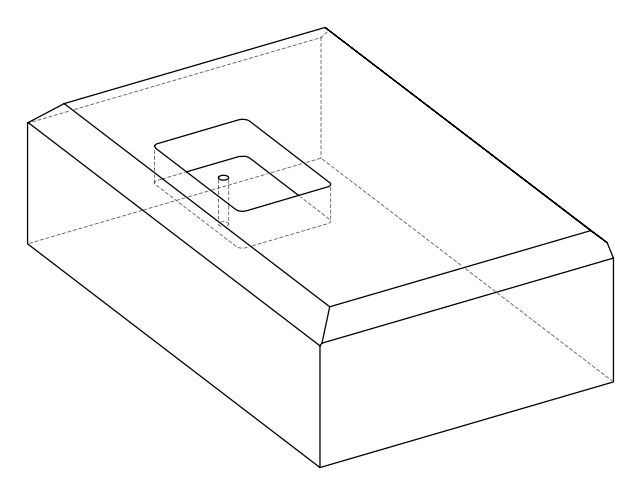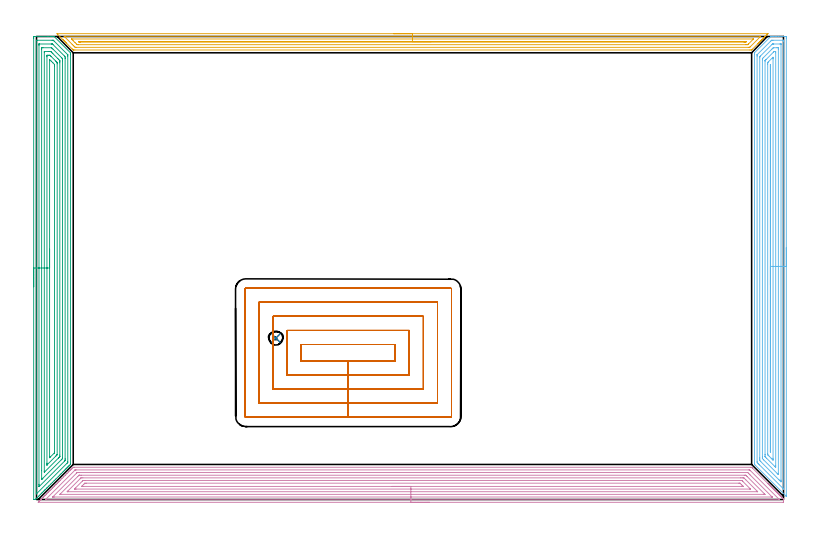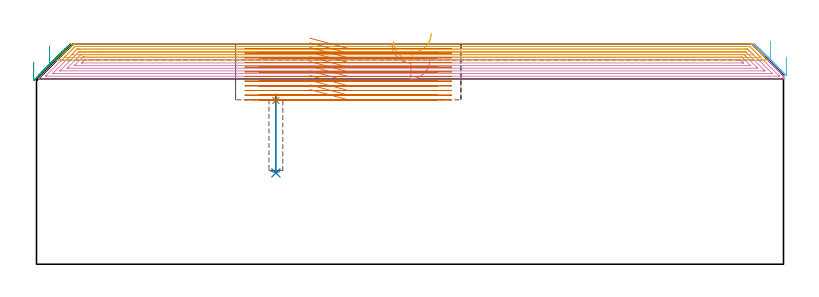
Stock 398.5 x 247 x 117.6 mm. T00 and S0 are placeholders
(PLAN: 7 operations, 3 tool changes, 91.1 min)
(1 SPOT_DRILL | STEP1POCKET | NXT0321_9005460120000 | 0.03 min | 3251 mm3)
(2 DRILL_BLIND_HOLE_INTO_CENTER | STEP1POCKET | NXT0301_045 | 0.17 min | 1648 mm3)
(3 AREA_MILL | FG_CHAMFER_SURFACE | UGT0205_001 | 13.62 min | 47395 mm3)
(4 AREA_MILL_1 | FG_CHAMFER_SURFACE_1 | UGT0205_001 | 21.65 min | 67370 mm3)
(5 AREA_MILL_2 | FG_CHAMFER_SURFACE_2 | UGT0205_001 | 12.02 min | 14332 mm3)
(6 AREA_MILL_3 | FG_CHAMFER_SURFACE_3 | UGT0205_001 | 13.3 min | 33418 mm3)
(7 MILL_RECTANGULAR_POCKET | POCKET_RECTANGULAR_STRAIGHT | NXT0201_013 | Follow Part, ap 2.5, ae 75% | 30.35 min | 279188 mm3)
(TOOL NXT0321_9005460120000 | NC Spot Drill, 142deg, 12mm, Carbide, Uncoated | D12 PA142 FL30 Z2)
(TOOL NXT0301_045 | Carbide Drill 7.4mm [860.1-0740-022A1-MM 2214] | D7.4 PA140 FL41 Z2)
(TOOL UGT0205_001 | Chamfer Mill 20 x 3 x 45 deg. | D20 FL50 Z2)
(TOOL NXT0201_013 | ENDMILL 10mm | D10 FL30 Z4)
(OP 1 SPOT_DRILL)
G17 G21 G94 G90
T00 M6
G54
G17 G0 G90 X127.7 Y86.1 S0 M3
G43 Z127.6 H0
G94 G81 G98 Z87.381 F250. R90.7
G80
M5
M2
(OP 2 DRILL_BLIND_HOLE_INTO_CENTER)
G17 G21 G94 G90
T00 M6
G54
G17 G0 G90 X127.7 Y86.1 S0 M3
G43 Z127.6 H1
G94 G81 G98 Z48.7 F250. R89.7
G80
M5
M2
(OP 3 AREA_MILL)
G17 G21 G94 G90
T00 M6
G54
G17 G0 G90 X-1.5 Y113.5 S1061 M3
G43 Z127.6 H0
Z108.
G94 G1 Y113.538 Z107.128 F250.
Y113.652 Z106.263
Y113.841 Z105.412
Y114.103 Z104.58
Y114.437 Z103.774
Y114.84 Z103.
Y115.308 Z102.264
Y115.84 Z101.572
Y116.429 Z100.929
Y117.072 Z100.34
Y117.764 Z99.808
Y118.5 Z99.34
Y119.274 Z98.937
Y120.08 Z98.603
Y120.912 Z98.341
Y121.764 Z98.152
Y122.628 Z98.038
Y123.5 Z98.
Y245.994
X-1.499 Y246.378 Z98.001
X-1.495 Y246.882 Z98.003
X-1.492 Y246.991 Z98.006
X-0.995 Y247. Z98.502
X6.087 Z105.582
X7.51 Z107.006
X7.857 Z107.353
X8.553 Z108.052
X9.185 Z108.685
X9.282 Y246.999 Z108.781
X9.4 Y246.99 Z108.895
X9.523 Y246.877 Z109.022
X18.065 Y238.335 Z117.564
X18.093 Y238.304 Z117.593
X18.1 Y237.441 Z117.6
Y18.942
X18.096 Y18.705 Z117.59
X18.061 Y18.659 Z117.557
X17.738 Y18.337 Z117.236
X17.595 Y18.193 Z117.091
X17.45 Y18.049 Z116.947
X17.3 Y17.898 Z116.797
X17.153 Y17.75 Z116.648
X17.003 Y17.602 Z116.501
X16.861 Y17.46 Z116.359
X16.71 Y17.308 Z116.205
X16.556 Y17.155 Z116.054
X16.423 Y17.021 Z115.92
X16.267 Y16.865 Z115.762
X16.109 Y16.708 Z115.607
X15.984 Y16.583 Z115.482
X15.825 Y16.422 Z115.32
X15.662 Y16.261 Z115.16
X15.546 Y16.145 Z115.043
X15.382 Y15.98 Z114.877
X15.215 Y15.814 Z114.713
X14.939 Y15.538 Z114.437
X14.769 Y15.368 Z114.266
X14.232 Y14.832 Z113.732
X13.876 Y14.474 Z113.372
X13.313 Y13.913 Z112.812
X12.982 Y13.58 Z112.478
X12.393 Y12.993 Z111.893
X11.693 Y12.293 Z111.193
X10.3 Y10.899 Z109.799
X9.406 Y10.006 Z108.905
X8.513 Y9.112 Z108.012
X7.619 Y8.218 Z107.118
X6.583 Y7.183 Z106.082
X6.382 Y6.981 Z105.879
X6.279 Y6.878 Z105.777
X5.714 Y6.314 Z105.213
X5.497 Y6.095 Z104.994
X5.386 Y5.984 Z104.883
X4.845 Y5.445 Z104.344
X4.611 Y5.21 Z104.108
X4.492 Y5.091 Z103.989
X3.977 Y4.576 Z103.476
X3.726 Y4.324 Z103.222
X3.598 Y4.197 Z103.096
X3.108 Y3.707 Z102.607
X2.841 Y3.439 Z102.337
X2.239 Y2.839 Z101.739
X1.956 Y2.553 Z101.451
X1.37 Y1.97 Z100.87
X1.07 Y1.668 Z100.566
X0.469 Y1.069 Z99.969
X0.185 Y0.783 Z99.68
X-0.292 Y0.307 Z99.206
X-0.424 Y0.175 Z99.074
X-0.553 Y0.05 Z98.946
X-0.596 Y0.01 Z98.902
X-0.9 Y0. Z98.599
X-1.185 Z98.314
X-1.215 Z98.285
X-1.493 Y0.01 Z98.005
X-1.5 Y0.075 Z98.
Y123.5
X-0.086 Z99.414
Y244.808
X-0.084 Y244.916 Z99.416
X-0.082 Y244.97 Z99.418
X-0.08 Y244.988 Z99.42
X-0.036 Y244.991 Z99.464
X0.371 Y244.999 Z99.871
X8.337 Y245. Z107.837
X8.743 Y244.998 Z108.243
X8.878 Y244.994 Z108.378
X8.926 Y244.99 Z108.426
X8.97 Y244.969 Z108.47
X9.047 Y244.895 Z108.547
X9.359 Y244.59 Z108.859
X16.508 Y237.441 Z116.008
X16.606 Y237.339 Z116.106
X16.664 Y237.274 Z116.164
X16.679 Y237.247 Z116.179
X16.681 Y237.223 Z116.181
X16.684 Y237.007 Z116.184
X16.686 Y236.572 Z116.186
Y20.283
X16.681 Y19.848 Z116.181
X16.679 Y19.744 Z116.179
X16.623 Y19.682 Z116.123
X16.524 Y19.577 Z116.024
X16.339 Y19.389 Z115.839
X0.174 Y3.224 Z99.674
X0.07 Y3.122 Z99.57
X-0.033 Y3.024 Z99.467
X-0.068 Y2.993 Z99.432
X-0.085 Y3.278 Z99.415
Y3.303
X-0.086 Y123.5 Z99.414
X1.328 Z100.828
X1.329 Y242.244 Z100.829
X1.331 Y242.803 Z100.831
X1.334 Y242.97 Z100.834
X1.335 Y242.984 Z100.835
X1.35 Y242.99 Z100.85
X1.401 Y242.996 Z100.901
X1.466 Y242.999 Z100.966
X7.857 Z107.357
X8.052 Y242.997 Z107.552
X8.442 Y242.99 Z107.942
X8.511 Y242.979 Z108.011
X8.537 Y242.956 Z108.037
X8.591 Y242.907 Z108.091
X8.698 Y242.803 Z108.198
X8.743 Y242.758 Z108.243
X14.953 Y236.547 Z114.453
X15.264 Y236.219 Z114.764
X15.269 Y235.654 Z114.769
X15.271 Y235.319 Z114.771
Y21.735
X15.27 Y21.176 Z114.77
X15.267 Y20.846 Z114.767
X15.265 Y20.797 Z114.765
X15.249 Y20.76 Z114.749
X14.862 Y20.361 Z114.362
X1.377 Y6.878 Z100.877
X1.359 Y6.864 Z100.859
X1.346 Y6.855 Z100.846
X1.335 Y6.878 Z100.835
X1.334 Y6.918 Z100.834
X1.33 Y7.212 Z100.83
X1.329 Y7.772 Z100.829
X1.328 Y8.107 Z100.828
Y123.5
X2.743 Z102.243
Y240.122
X2.744 Y240.816 Z102.244
X2.747 Y240.916 Z102.247
X2.749 Y240.974 Z102.249
X2.756 Y240.99 Z102.256
X2.779 Y240.992 Z102.279
X2.996 Y240.997 Z102.496
X3.431 Y241. Z102.931
X7.873 Z107.373
X7.981 Y240.994 Z107.481
X8.034 Y240.99 Z107.534
X8.199 Y240.841 Z107.699
X8.558 Y240.49 Z108.058
X8.743 Y240.308 Z108.243
X13.397 Y235.654 Z112.897
X13.63 Y235.419 Z113.13
X13.786 Y235.258 Z113.286
X13.841 Y235.198 Z113.341
X13.85 Y235.173 Z113.35
X13.853 Y235.132 Z113.353
X13.856 Y234.96 Z113.356
X13.857 Y234.76 Z113.357
Y234.065
Y22.269
X13.856 Y22.07 Z113.356
X13.853 Y21.897 Z113.353
X13.85 Y21.815 Z113.35
X13.798 Y21.758 Z113.298
X13.64 Y21.594 Z113.14
X13.228 Y21.176 Z112.728
X3.398 Y11.346 Z102.898
X2.969 Y10.919 Z102.469
X2.897 Y10.85 Z102.397
X2.811 Y10.772 Z102.311
X2.749 Y10.72 Z102.249
X2.748 Y10.821 Z102.248
X2.744 Y11.146 Z102.244
X2.743 Y15.392 Z102.243
Y123.5
X4.157 Z103.657
Y238.495
X4.159 Y238.657 Z103.659
X4.164 Y238.977 Z103.664
X4.167 Y238.992 Z103.667
X4.173 Y238.995 Z103.673
X4.193 Y238.998 Z103.693
X4.234 Y239. Z103.734
X4.316 Z103.816
X6.313 Z105.813
X6.972 Y238.999 Z106.472
X7.2 Y238.998 Z106.7
X7.527 Y238.99 Z107.027
X7.613 Y238.977 Z107.113
X7.72 Y238.875 Z107.22
X7.857 Y238.742 Z107.357
X8.267 Y238.335 Z107.767
X8.743 Y237.859 Z108.243
X11.398 Y235.203 Z110.898
X11.841 Y234.76 Z111.341
X12.284 Y234.311 Z111.784
X12.391 Y234.199 Z111.891
X12.436 Y234.131 Z111.936
X12.439 Y234.027 Z111.939
X12.442 Y233.867 Z111.942
X12.443 Y233.706 Z111.943
Y232.973
Y23.697
X12.44 Y22.964 Z111.94
X12.438 Y22.884 Z111.938
X12.436 Y22.848 Z111.936
X12.419 Y22.828 Z111.919
X12.284 Y22.686 Z111.784
X11.979 Y22.378 Z111.479
X11.672 Y22.07 Z111.172
X4.419 Y14.818 Z103.919
X4.316 Y14.719 Z103.816
X4.211 Y14.621 Z103.711
X4.163 Y14.583 Z103.663
X4.161 Y14.653 Z103.661
X4.159 Y14.76 Z103.659
X4.157 Y14.921 Z103.657
Y15.082
Y123.5
X5.571 Z105.071
Y236.174
X5.572 Y236.547 Z105.072
X5.575 Y236.808 Z105.075
X5.578 Y236.937 Z105.078
X5.581 Y236.99 Z105.081
X5.643 Y236.995 Z105.143
X6.087 Y236.998 Z105.587
X6.525 Y236.999 Z106.025
X6.972 Y236.993 Z106.472
X7.121 Y236.99 Z106.621
X7.166 Y236.975 Z106.666
X7.206 Y236.939 Z106.706
X7.286 Y236.863 Z106.786
X7.605 Y236.547 Z107.105
X7.857 Y236.295 Z107.357
X10.286 Y233.867 Z109.786
X10.513 Y233.639 Z110.013
X10.843 Y233.304 Z110.343
X11.007 Y233.133 Z110.507
X11.022 Y233.114 Z110.522
X11.025 Y233.092 Z110.525
X11.027 Y233.047 Z110.527
X11.028 Y232.973 Z110.528
X11.029 Y232.452 Z110.529
Y24.044
X11.027 Y23.951 Z110.527
X11.025 Y23.905 Z110.525
X11.022 Y23.886 Z110.522
X11.002 Y23.857 Z110.502
X10.759 Y23.609 Z110.259
X10.513 Y23.361 Z110.013
X10.316 Y23.163 Z109.816
X5.623 Y18.471 Z105.123
X5.612 Y18.461 Z105.112
X5.597 Y18.45 Z105.097
X5.58 Y18.439 Z105.08
X5.578 Y18.452 Z105.078
X5.574 Y18.495 Z105.074
X5.572 Y18.58 Z105.072
X5.571 Y19.016 Z105.071
Y19.389
Y123.5
X6.985 Z106.485
X6.986 Y234.517 Z106.486
X6.987 Y234.625 Z106.487
X6.989 Y234.678 Z106.489
X6.991 Y234.695 Z106.491
X6.998 Y234.693 Z106.498
X7.836 Y233.867 Z107.336
X8.73 Y232.973 Z108.23
X9.608 Y232.079 Z109.108
X9.615 Y231.186 Z109.115
Y25.658
X9.612 Y25.205 Z109.112
X9.609 Y24.985 Z109.109
X9.608 Y24.933 Z109.108
X9.59 Y24.899 Z109.09
X9.538 Y24.842 Z109.038
X9.453 Y24.751 Z108.953
X7.317 Y22.615 Z106.817
X7.038 Y22.339 Z106.538
X7.007 Y22.312 Z106.507
X6.994 Y22.301 Z106.494
X6.992 Y22.33 Z106.492
X6.989 Y22.536 Z106.489
X6.985 Y22.95 Z106.485
Y123.5
Y124.372 Z106.523
Y125.236 Z106.637
Y126.088 Z106.826
Y126.92 Z107.088
Y127.726 Z107.422
Y128.5 Z107.825
Y129.236 Z108.294
Y129.928 Z108.825
Y130.571 Z109.414
Y131.16 Z110.057
Y131.692 Z110.749
Y132.16 Z111.485
Y132.563 Z112.259
Y132.897 Z113.065
Y133.159 Z113.897
Y133.348 Z114.749
Y133.462 Z115.614
Y133.5 Z116.485
G0 Z127.6
M5
M2
(OP 4 AREA_MILL_1)
G17 G21 G94 G90
T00 M6
G54
G17 G0 G90 X209.7 Y-1.5 S1061 M3
G43 Z127.6 H0
Z108.9
G94 G1 X209.662 Z108.028 F250.
X209.548 Z107.164
X209.359 Z106.312
X209.097 Z105.48
X208.763 Z104.674
X208.36 Z103.9
X207.891 Z103.164
X207.36 Z102.472
X206.771 Z101.829
X206.128 Z101.24
X205.436 Z100.709
X204.7 Z100.24
X203.926 Z99.837
X203.12 Z99.503
X202.288 Z99.241
X201.436 Z99.052
X200.572 Z98.938
X199.7 Z98.9
X1.063 Y-1.499 Z98.901
X1.035
X0.919 Y-1.492 Z98.906
X0.964 Y-1.442 Z98.956
X1.063 Y-1.337 Z99.061
X1.51 Y-0.889 Z99.508
X1.849 Y-0.551 Z99.849
X2.057 Y-0.343 Z100.057
X2.284 Y-0.115 Z100.284
X2.402 Y0.004 Z100.4
X2.766 Y0.366 Z100.766
X2.927 Y0.527 Z100.927
X3.463 Y1.065 Z101.46
X3.741 Y1.342 Z101.741
X3.797 Y1.397 Z101.797
X4.348 Y1.95 Z102.345
X4.634 Y2.234 Z102.634
X4.645 Y2.245 Z102.645
X5.233 Y2.835 Z103.23
X5.527 Y3.127 Z103.527
X6.118 Y3.72 Z104.116
X6.406 Y4.006 Z104.406
X6.434 Y4.034 Z104.434
X7.003 Y4.605 Z105.001
X7.351 Y4.951 Z105.351
X7.888 Y5.49 Z105.886
X8.48 Y6.08 Z106.479
X8.652 Y6.253 Z106.65
X8.773 Y6.375 Z106.772
X9.365 Y6.965 Z107.365
X9.544 Y7.146 Z107.543
X9.658 Y7.26 Z107.657
X10.25 Y7.85 Z108.25
X10.437 Y8.038 Z108.436
X10.544 Y8.145 Z108.542
X11.135 Y8.735 Z109.135
X11.724 Y9.325 Z109.723
X12.02 Y9.62 Z110.02
X12.669 Y10.269 Z110.668
X13.562 Y11.162 Z111.561
X14.454 Y12.055 Z112.454
X15.347 Y12.948 Z113.347
X16.24 Y13.84 Z114.24
X17.133 Y14.733 Z115.132
X17.919 Y15.52 Z115.918
X18.025 Y15.627 Z116.023
X18.355 Y15.955 Z116.355
X18.583 Y16.183 Z116.582
X18.804 Y16.405 Z116.803
X18.918 Y16.52 Z116.916
X19.554 Y17.154 Z117.551
X19.599 Y17.198 Z117.587
X20.257 Y17.2 Z117.6
X380.928
X381.495 Y17.199 Z117.584
X381.555 Y17.146 Z117.545
X381.821 Y16.879 Z117.279
X382.002 Y16.699 Z117.097
X390.262 Y8.44 Z108.836
X390.365 Y8.335 Z108.734
X390.451 Y8.249 Z108.649
X390.557 Y8.145 Z108.541
X390.658 Y8.042 Z108.442
X390.748 Y7.952 Z108.351
X390.852 Y7.85 Z108.246
X390.95 Y7.75 Z108.149
X391.046 Y7.654 Z108.054
X391.147 Y7.555 Z107.951
X391.243 Y7.457 Z107.857
X391.344 Y7.357 Z107.756
X391.442 Y7.26 Z107.656
X391.535 Y7.165 Z107.564
X391.641 Y7.059 Z107.459
X391.737 Y6.965 Z107.361
X391.828 Y6.873 Z107.272
X391.939 Y6.762 Z107.161
X392.032 Y6.67 Z107.066
X392.12 Y6.58 Z106.979
X392.236 Y6.464 Z106.863
X392.327 Y6.375 Z106.771
X392.413 Y6.288 Z106.687
X392.534 Y6.166 Z106.566
X392.622 Y6.08 Z106.476
X392.705 Y5.995 Z106.394
X392.831 Y5.869 Z106.268
X392.917 Y5.785 Z106.181
X392.998 Y5.703 Z106.102
X393.129 Y5.571 Z105.97
X393.212 Y5.49 Z105.886
X393.29 Y5.41 Z105.81
X393.427 Y5.274 Z105.673
X393.507 Y5.195 Z105.591
X393.582 Y5.118 Z105.517
X393.724 Y4.976 Z105.375
X393.802 Y4.9 Z105.296
X393.875 Y4.825 Z105.225
X394.022 Y4.679 Z105.078
X394.096 Y4.605 Z105.001
X394.167 Y4.533 Z104.932
X394.319 Y4.381 Z104.78
X394.391 Y4.31 Z104.707
X394.46 Y4.241 Z104.64
X394.617 Y4.083 Z104.482
X394.686 Y4.015 Z104.412
X394.752 Y3.948 Z104.347
X394.915 Y3.786 Z104.185
X394.981 Y3.72 Z104.117
X395.045 Y3.656 Z104.055
X395.212 Y3.488 Z103.887
X395.276 Y3.425 Z103.822
X395.337 Y3.363 Z103.762
X395.51 Y3.191 Z103.59
X395.571 Y3.13 Z103.527
X395.63 Y3.071 Z103.47
X395.807 Y2.893 Z103.292
X395.866 Y2.835 Z103.232
X395.922 Y2.778 Z103.177
X396.105 Y2.596 Z102.995
X396.161 Y2.54 Z102.937
X396.214 Y2.486 Z102.885
X396.402 Y2.298 Z102.697
X396.456 Y2.245 Z102.642
X396.507 Y2.194 Z102.592
X396.7 Y2. Z102.399
X396.751 Y1.95 Z102.347
X396.799 Y1.901 Z102.3
X396.998 Y1.703 Z102.102
X397.046 Y1.655 Z102.052
X397.092 Y1.609 Z102.008
X397.295 Y1.405 Z101.804
X397.341 Y1.36 Z101.758
X397.384 Y1.316 Z101.715
X397.593 Y1.108 Z101.507
X397.931 Y0.77 Z101.168
X398.043 Y0.657 Z101.056
X398.188 Y0.512 Z100.912
X398.373 Y0.328 Z100.725
X398.486 Y0.214 Z100.611
X398.5 Y0.195 Z100.591
Y-0.158 Z100.242
Y-1. Z99.395
Y-1.161 Z99.234
Y-1.323 Z99.073
X398.498 Y-1.491 Z98.905
X398.337 Y-1.5 Z98.9
X199.7
Y-0.086 Z100.314
X5.051
X4.892 Y-0.084 Z100.316
X4.813 Y-0.081 Z100.319
X4.785 Y-0.079 Z100.321
X4.786 Y-0.075 Z100.325
X4.819 Y-0.037 Z100.363
X4.908 Y0.057 Z100.457
X20.462 Y15.612 Z116.012
X20.562 Y15.709 Z116.109
X20.626 Y15.766 Z116.166
X20.642 Y15.779 Z116.179
X20.665 Y15.781 Z116.181
X20.718 Y15.783 Z116.183
X21.15 Y15.786 Z116.186
X380.065
X380.28 Y15.784 Z116.184
X380.388 Y15.782 Z116.182
X380.44 Y15.779 Z116.179
X380.468 Y15.77 Z116.17
X380.522 Y15.719 Z116.119
X380.928 Y15.321 Z115.721
X396.105 Y0.145 Z100.545
X396.242 Y0.007 Z100.407
X396.273 Y-0.027 Z100.373
X396.3 Y-0.061 Z100.339
X396.312 Y-0.079 Z100.321
X396.076 Y-0.086 Z100.314
X199.7
Y1.328 Z101.728
X9.544 Y1.329 Z101.729
X8.98
X8.671 Y1.332 Z101.732
X8.652 Y1.335 Z101.735
X8.647 Y1.338 Z101.738
Y1.343 Z101.743
X8.652 Y1.352 Z101.752
X21.344 Y14.045 Z114.445
X21.578 Y14.275 Z114.675
X21.647 Y14.34 Z114.74
X21.674 Y14.363 Z114.763
X21.72 Y14.365 Z114.765
X22.043 Y14.369 Z114.769
X22.606 Y14.371 Z114.771
X22.936
X379.253
X379.34 Y14.369 Z114.769
X379.398 Y14.366 Z114.766
X379.426 Y14.363 Z114.763
X379.444 Y14.346 Z114.746
X379.754 Y14.045 Z114.445
X380.035 Y13.765 Z114.165
X380.641 Y13.16 Z113.56
X392.311 Y1.489 Z101.889
X392.441 Y1.356 Z101.756
X392.459 Y1.335 Z101.735
X392.458 Y1.334 Z101.734
X392.452 Y1.332 Z101.732
X392.395 Y1.33 Z101.73
X392.301 Y1.329 Z101.729
X391.971 Y1.328 Z101.728
X199.7
Y2.743 Z103.143
X12.91 Y2.744 Z103.144
X12.607 Y2.747 Z103.147
X12.514 Y2.75 Z103.15
X12.565 Y2.808 Z103.208
X12.637 Y2.886 Z103.286
X12.701 Y2.951 Z103.351
X12.895 Y3.146 Z103.546
X22.023 Y12.275 Z112.675
X22.478 Y12.728 Z113.128
X22.634 Y12.879 Z113.279
X22.692 Y12.932 Z113.332
X22.724 Y12.95 Z113.35
X22.764 Y12.953 Z113.353
X22.936 Y12.956 Z113.356
X23.14 Y12.957 Z113.357
X23.828
X377.562
X378.25 Y12.952 Z113.352
X378.347 Y12.95 Z113.35
X378.4 Y12.939 Z113.339
X378.452 Y12.89 Z113.29
X378.663 Y12.685 Z113.085
X379.077 Y12.275 Z112.675
X388.358 Y2.993 Z103.393
X388.498 Y2.85 Z103.25
X388.565 Y2.778 Z103.178
X388.589 Y2.75 Z103.15
X388.578 Y2.749 Z103.149
X388.07 Y2.744 Z103.144
X387.866 Y2.743 Z103.143
X199.7
Y4.157 Z104.557
X16.841
X16.686 Y4.158 Z104.558
X16.532 Y4.161 Z104.561
X16.43 Y4.164 Z104.564
X16.379 Y4.169 Z104.569
X16.425 Y4.22 Z104.62
X16.51 Y4.31 Z104.71
X16.597 Y4.399 Z104.799
X16.686 Y4.488 Z104.888
X23.264 Y11.064 Z111.464
X23.594 Y11.39 Z111.79
X23.713 Y11.504 Z111.904
X23.756 Y11.536 Z111.936
X24.721 Y11.543 Z111.943
X375.726
X376.464 Y11.542 Z111.942
X377.207 Y11.538 Z111.938
X377.357 Y11.536 Z111.936
X377.506 Y11.39 Z111.79
X378.25 Y10.652 Z111.052
X378.397 Y10.505 Z110.905
X384.499 Y4.402 Z104.802
X384.59 Y4.31 Z104.71
X384.678 Y4.217 Z104.617
X384.725 Y4.165 Z104.565
X384.704 Y4.162 Z104.562
X384.651 Y4.159 Z104.559
X384.499 Y4.158 Z104.558
X199.7 Y4.157 Z104.557
Y5.571 Z105.971
X21.15
X20.769 Y5.573 Z105.973
X20.302 Y5.577 Z105.977
X20.257 Y5.578 Z105.978
X20.256 Y5.597 Z105.997
X20.257 Y5.606 Z106.006
X20.494 Y5.846 Z106.246
X20.728 Y6.08 Z106.48
X24.494 Y9.845 Z110.245
X24.721 Y10.068 Z110.468
X24.775 Y10.115 Z110.515
X24.817 Y10.122 Z110.522
X24.911 Y10.125 Z110.525
X25.102 Y10.128 Z110.528
X25.614 Y10.129 Z110.529
X25.993
X375.951
X376.208 Y10.127 Z110.527
X376.271 Y10.125 Z110.525
X376.3 Y10.122 Z110.522
X376.333 Y10.107 Z110.507
X376.464 Y9.984 Z110.384
X376.832 Y9.62 Z110.02
X380.703 Y5.748 Z106.148
X380.794 Y5.654 Z106.054
X380.847 Y5.595 Z105.995
X380.862 Y5.576 Z105.976
X380.855 Y5.575 Z105.975
X380.72 Y5.573 Z105.973
X380.548 Y5.571 Z105.971
X199.7
Y6.985 Z107.385
X24.701
X24.306 Y6.987 Z107.387
X24.11 Y6.99 Z107.39
X24.099 Y6.992 Z107.392
Y6.995 Z107.395
X24.113 Y7.014 Z107.414
X24.138 Y7.04 Z107.44
X24.39 Y7.293 Z107.693
X25.279 Y8.182 Z108.582
X25.614 Y8.516 Z108.916
X25.725 Y8.625 Z109.025
X25.78 Y8.676 Z109.076
X25.81 Y8.701 Z109.101
X25.854 Y8.708 Z109.108
X26.527 Y8.715 Z109.115
X374.699
X375.135 Y8.71 Z109.11
X375.243 Y8.708 Z109.108
X375.298 Y8.693 Z109.093
X375.37 Y8.625 Z109.025
X375.572 Y8.429 Z108.829
X376.153 Y7.85 Z108.25
X376.464 Y7.538 Z107.938
X376.877 Y7.123 Z107.523
X376.957 Y7.04 Z107.44
X376.991 Y7. Z107.4
X376.996 Y6.992 Z107.392
X376.983 Y6.99 Z107.39
X376.88 Y6.988 Z107.388
X376.464 Y6.985 Z107.385
X199.7
X198.828 Z107.423
X197.963 Z107.537
X197.112 Z107.726
X196.28 Z107.988
X195.474 Z108.322
X194.7 Z108.725
X193.964 Z109.194
X193.272 Z109.725
X192.629 Z110.314
X192.04 Z110.957
X191.508 Z111.65
X191.04 Z112.385
X190.637 Z113.159
X190.303 Z113.965
X190.041 Z114.797
X189.852 Z115.649
X189.738 Z116.514
X189.7 Z117.385
G0 Z127.6
M5
M2
(OP 5 AREA_MILL_2)
G17 G21 G94 G90
T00 M6
G54
G17 G0 G90 X190.55 Y248.5 S1061 M3
G43 Z127.6 H0
Z118.9
G94 G1 X190.588 Z118.028 F250.
X190.702 Z117.163
X190.891 Z116.312
X191.153 Z115.48
X191.487 Z114.674
X191.89 Z113.9
X192.358 Z113.164
X192.89 Z112.472
X193.479 Z111.829
X194.122 Z111.24
X194.814 Z110.708
X195.55 Z110.24
X196.324 Z109.837
X197.13 Z109.503
X197.962 Z109.241
X198.813 Z109.052
X199.678 Z108.938
X200.55 Z108.9
X390.172 Y248.499 Z108.899
X390.183 Y248.494 Z108.903
X390.172 Y248.475 Z108.923
X390.091 Y248.39 Z109.008
X389.592 Y247.892 Z109.508
X389.363 Y247.661 Z109.735
X388.759 Y247.059 Z110.34
X388.683 Y246.982 Z110.417
X388.485 Y246.783 Z110.613
X387.926 Y246.226 Z111.174
X387.789 Y246.088 Z111.31
X387.607 Y245.906 Z111.491
X387.093 Y245.393 Z112.007
X386.895 Y245.194 Z112.204
X386.73 Y245.028 Z112.367
X386.568 Y244.867 Z112.53
X386.448 Y244.747 Z112.651
X386.291 Y244.589 Z112.806
X386.137 Y244.436 Z112.962
X386.001 Y244.3 Z113.097
X385.852 Y244.15 Z113.245
X385.706 Y244.005 Z113.393
X385.555 Y243.854 Z113.544
X385.413 Y243.711 Z113.685
X385.275 Y243.574 Z113.824
X385.108 Y243.407 Z113.991
X384.974 Y243.272 Z114.124
X384.844 Y243.143 Z114.255
X381.901 Y240.2 Z117.198
X381.533 Y239.836 Z117.564
X381.501 Y239.807 Z117.593
X380.639 Y239.8 Z117.6
X20.461
X19.656 Y239.806 Z117.594
X19.599 Y239.807 Z117.593
X19.567 Y239.836 Z117.564
X19.199 Y240.2 Z117.198
X19.12 Y240.279 Z117.119
X16.126 Y243.272 Z114.124
X15.992 Y243.407 Z113.991
X15.825 Y243.574 Z113.824
X15.687 Y243.711 Z113.685
X15.545 Y243.854 Z113.544
X15.394 Y244.005 Z113.393
X15.25 Y244.148 Z113.248
X15.098 Y244.3 Z113.097
X14.963 Y244.436 Z112.962
X14.809 Y244.589 Z112.806
X14.652 Y244.747 Z112.65
X14.532 Y244.867 Z112.531
X14.37 Y245.028 Z112.367
X14.205 Y245.194 Z112.204
X14.101 Y245.298 Z112.1
X12.808 Y246.592 Z110.807
X11.3 Y248.1 Z109.3
X11.077 Y248.327 Z109.073
X10.919 Y248.493 Z108.906
X11.077 Y248.5 Z108.9
X200.55
Y247.086 Z110.314
X386.141 Y247.085 Z110.315
X386.257 Y247.083 Z110.317
X386.314 Y247.08 Z110.32
X386.318 Y247.078 Z110.322
X386.317 Y247.074 Z110.326
X386.238 Y246.99 Z110.41
X386.103 Y246.853 Z110.547
X386.001 Y246.751 Z110.649
X380.925 Y241.675 Z115.725
X380.639 Y241.392 Z116.008
X380.476 Y241.237 Z116.163
X380.449 Y241.221 Z116.179
X380.405 Y241.219 Z116.181
X380.311 Y241.216 Z116.184
X380.123 Y241.215 Z116.185
X379.745 Y241.214 Z116.186
X21.215 Y241.215 Z116.185
X20.838 Y241.219 Z116.181
X20.655 Y241.221 Z116.179
X20.461 Y241.4 Z116.
X19.896 Y241.956 Z115.444
X19.567 Y242.283 Z115.117
X19.016 Y242.833 Z114.567
X15.098 Y246.752 Z110.648
X14.848 Y247.006 Z110.394
X14.799 Y247.06 Z110.34
X14.784 Y247.078 Z110.322
X14.793 Y247.079 Z110.321
X14.852 Y247.082 Z110.318
X15.098 Y247.085 Z110.315
X15.237 Y247.086 Z110.314
X200.55
Y245.672 Z111.728
X382.218 Y245.671 Z111.729
X382.294 Y245.67 Z111.73
X382.426 Y245.666 Z111.734
X382.45 Y245.665 Z111.735
X382.439 Y245.647 Z111.753
X382.426 Y245.628 Z111.772
X382.346 Y245.546 Z111.854
X382.268 Y245.467 Z111.933
X379.745 Y242.944 Z114.456
X379.689 Y242.889 Z114.511
X379.632 Y242.833 Z114.567
X379.472 Y242.684 Z114.716
X379.404 Y242.635 Z114.765
X379.269 Y242.633 Z114.767
X379.059 Y242.63 Z114.77
X378.852 Y242.629 Z114.771
X378.166 Y242.628 Z114.772
X22.456 Y242.629 Z114.771
X22.248 Y242.631 Z114.769
X22.04 Y242.635 Z114.765
X21.664 Y242.647 Z114.753
X21.469 Y242.833 Z114.567
X21.355 Y242.945 Z114.455
X20.588 Y243.711 Z113.689
X19.567 Y244.732 Z112.668
X18.836 Y245.467 Z111.933
X18.673 Y245.635 Z111.765
X18.659 Y245.665 Z111.735
X18.673 Y245.666 Z111.734
X19.359 Y245.671 Z111.729
X200.55 Y245.672 Z111.728
Y244.257 Z113.143
X378.296
X378.465 Y244.255 Z113.145
X378.569 Y244.252 Z113.148
X378.588 Y244.25 Z113.15
X378.584 Y244.244 Z113.156
X378.559 Y244.213 Z113.187
X378.519 Y244.172 Z113.228
X378.448 Y244.108 Z113.292
X378.379 Y244.05 Z113.35
X378.252 Y244.047 Z113.353
X377.958 Y244.044 Z113.356
X377.62 Y244.043 Z113.357
X377.402
X23.48
X23.142 Y244.046 Z113.354
X22.797 Y244.05 Z113.35
X22.701 Y244.06 Z113.34
X22.651 Y244.105 Z113.295
X22.603 Y244.152 Z113.248
X22.521 Y244.239 Z113.161
X22.592 Y244.251 Z113.149
X22.924 Y244.255 Z113.145
X23.142 Y244.256 Z113.144
X34.863 Y244.257 Z113.143
X200.55
X201.422 Z113.181
X202.286 Z113.295
X203.138 Z113.483
X203.97 Z113.746
X204.776 Z114.08
X205.55 Z114.482
X206.286 Z114.951
X206.978 Z115.482
X207.621 Z116.072
X208.21 Z116.715
X208.741 Z117.407
X209.21 Z118.143
X209.613 Z118.916
X209.947 Z119.722
X210.209 Z120.554
X210.398 Z121.406
X210.512 Z122.271
X210.55 Z123.143
G0 Z127.6
M5
M2
(OP 6 AREA_MILL_3)
G17 G21 G94 G90
T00 M6
G54
G17 G0 G90 X400. Y134.35 S1061 M3
G43 Z127.6 H0
Z110.6
G94 G1 Y134.312 Z109.728 F250.
Y134.198 Z108.864
Y134.009 Z108.012
Y133.747 Z107.18
Y133.413 Z106.374
Y133.01 Z105.6
Y132.542 Z104.864
Y132.011 Z104.172
Y131.421 Z103.529
Y130.778 Z102.94
Y130.086 Z102.409
Y129.35 Z101.94
Y128.576 Z101.537
Y127.77 Z101.203
Y126.938 Z100.941
Y126.087 Z100.752
Y125.222 Z100.638
Y124.35 Z100.6
Y2.247
X399.999 Y1.88 Z100.601
X399.998 Y1.841 Z100.602
X399.992 Y1.716 Z100.606
X399.921 Y1.782 Z100.677
X399.82 Y1.88 Z100.778
X383.282 Y18.418 Z117.317
X383.034 Y18.669 Z117.56
X383.003 Y18.705 Z117.589
X383. Y18.865 Z117.6
Y237.434
X383.007 Y238.3 Z117.593
X383.028 Y238.328 Z117.572
X391.54 Y246.841 Z109.059
X391.698 Y246.99 Z108.894
X391.853 Y246.999 Z108.741
X392.212 Y247. Z108.388
X392.561 Z108.038
X393.273 Z107.322
X394.515 Z106.082
X395.848 Z104.748
X399.213 Z101.384
X399.478 Y246.997 Z101.119
X399.992 Y246.992 Z100.606
X399.994 Y246.894 Z100.604
X399.998 Y246.374 Z100.602
X400. Y245.848 Z100.6
Y124.35
X398.586 Z102.014
Y5.908
X398.581 Y5.687 Z102.019
X398.579 Y5.595 Z102.021
X398.529 Y5.633 Z102.071
X398.46 Y5.697 Z102.14
X398.249 Y5.902 Z102.351
X385.732 Y18.418 Z114.868
X385.295 Y18.857 Z115.305
X384.847 Y19.312 Z115.753
X384.421 Y19.761 Z116.179
X384.414 Y20.205 Z116.186
Y236.534
X384.417 Y236.984 Z116.183
X384.42 Y237.206 Z116.18
X384.421 Y237.257 Z116.179
X384.446 Y237.286 Z116.154
X384.498 Y237.344 Z116.102
X384.584 Y237.434 Z116.016
X391.735 Y244.586 Z108.865
X392.064 Y244.911 Z108.536
X392.111 Y244.954 Z108.489
X392.14 Y244.979 Z108.46
X392.182 Y244.99 Z108.418
X392.386 Y244.994 Z108.214
X392.863 Y244.999 Z107.737
X398.181 Y245. Z102.419
X398.446 Y244.996 Z102.154
X398.562 Y244.991 Z102.038
X398.579 Y244.989 Z102.021
X398.581 Y244.971 Z102.019
X398.584 Y244.917 Z102.016
X398.585 Y244.809 Z102.015
X398.586 Y244.592 Z102.014
Y124.35
X397.172 Z103.428
X397.171 Y10.372 Z103.429
X397.17 Y10.018 Z103.43
X397.166 Y9.478 Z103.434
X397.165 Y9.455 Z103.435
X397.13 Y9.478 Z103.47
X396.819 Y9.783 Z103.781
X396.227 Y10.372 Z104.373
X395.932 Y10.667 Z104.668
X386.394 Y20.205 Z114.206
X386.181 Y20.422 Z114.419
X385.849 Y20.763 Z114.751
X385.835 Y21.099 Z114.765
X385.832 Y21.452 Z114.768
X385.829 Y21.993 Z114.771
Y22.349
Y235.646
Y236.001
X385.832 Y236.136 Z114.768
X385.835 Y236.202 Z114.765
X385.84 Y236.229 Z114.76
X386.16 Y236.561 Z114.44
X392.397 Y242.798 Z108.203
X392.576 Y242.965 Z108.024
X392.633 Y242.99 Z107.967
X392.738 Y242.995 Z107.862
X392.872 Y242.998 Z107.728
X393.073 Y243. Z107.527
X393.273 Z107.327
X396.618 Z103.982
X396.819 Y242.999 Z103.781
X397.019 Y242.997 Z103.581
X397.152 Y242.991 Z103.448
X397.166 Y242.988 Z103.434
X397.168 Y242.983 Z103.432
X397.17 Y242.959 Z103.43
X397.171 Y242.916 Z103.429
X397.172 Y242.798 Z103.428
Y124.35
X395.757 Z104.843
Y13.948
X395.752 Y13.365 Z104.848
X395.751 Y13.312 Z104.849
X395.67 Y13.388 Z104.93
X395.481 Y13.571 Z105.119
X395.101 Y13.948 Z105.499
X387.949 Y21.099 Z112.651
X387.25 Y21.81 Z113.35
X387.248 Y21.993 Z113.352
X387.243 Y22.71 Z113.357
Y234.576
X387.244 Y234.752 Z113.356
X387.25 Y235.11 Z113.35
X387.254 Y235.193 Z113.346
X387.3 Y235.245 Z113.3
X387.381 Y235.33 Z113.219
X387.695 Y235.646 Z112.905
X392.386 Y240.338 Z108.214
X392.723 Y240.671 Z107.877
X392.908 Y240.851 Z107.692
X393.056 Y240.99 Z107.544
X393.273 Y241. Z107.327
X393.283 Z107.317
X395.046 Z105.554
X395.487 Y240.997 Z105.113
X395.702 Y240.993 Z104.898
X395.75 Y240.99 Z104.85
X395.753 Y240.953 Z104.847
X395.755 Y240.889 Z104.845
X395.757 Y240.293 Z104.843
Y240.116
Y124.35
X394.343 Z106.257
Y18.232
X394.341 Y17.524 Z106.259
X394.339 Y17.342 Z106.261
X394.335 Y17.176 Z106.265
X394.159 Y17.344 Z106.441
X393.976 Y17.524 Z106.624
X389.505 Y21.993 Z111.095
X388.841 Y22.662 Z111.759
X388.729 Y22.778 Z111.871
X388.676 Y22.836 Z111.924
X388.664 Y22.887 Z111.936
X388.661 Y23.068 Z111.939
X388.657 Y23.781 Z111.943
Y23.966
Y233.858
X388.658 Y234.042 Z111.942
X388.661 Y234.105 Z111.939
X388.664 Y234.15 Z111.936
X388.685 Y234.175 Z111.915
X388.841 Y234.339 Z111.759
X389.045 Y234.546 Z111.555
X389.25 Y234.752 Z111.35
X393.051 Y238.552 Z107.549
X393.273 Y238.77 Z107.327
X393.502 Y238.992 Z107.098
X394.159 Y238.996 Z106.441
X394.254 Y238.994 Z106.346
X394.312 Y238.99 Z106.288
X394.336 Y238.982 Z106.264
X394.343 Y238.328 Z106.257
Y124.35
X392.929 Z107.671
X392.928 Y21.993 Z107.672
X392.926 Y21.45 Z107.674
X392.922 Y21.099 Z107.678
X392.914 Y21.045 Z107.686
X392.853 Y21.099 Z107.747
X392.386 Y21.562 Z108.214
X391.954 Y21.993 Z108.646
X391.06 Y22.887 Z109.54
X390.613 Y23.335 Z109.987
X390.17 Y23.781 Z110.43
X390.106 Y23.853 Z110.494
X390.078 Y23.889 Z110.522
X390.076 Y23.919 Z110.524
X390.073 Y24.055 Z110.527
X390.071 Y24.328 Z110.529
Y232.071
X390.073 Y232.616 Z110.527
X390.076 Y232.965 Z110.524
X390.078 Y233.097 Z110.522
X390.152 Y233.192 Z110.448
X390.268 Y233.313 Z110.332
X390.613 Y233.665 Z109.987
X392.594 Y235.646 Z108.006
X392.714 Y235.76 Z107.886
X392.795 Y235.836 Z107.805
X392.922 Y235.943 Z107.678
X392.926 Y235.775 Z107.674
X392.928 Y235.646 Z107.672
X392.929 Y235.448 Z107.671
Y235.099
Y124.35
X391.515 Z109.085
X391.514 Y25.555 Z109.086
X391.5 Y25.213 Z109.1
X391.486 Y25.569 Z109.114
Y25.584
X391.485 Y231.177 Z109.115
X391.49 Y232.071 Z109.11
X391.491 Y232.079 Z109.109
X391.5 Y232.09 Z109.1
X391.509 Y232.071 Z109.091
X391.512 Y232.059 Z109.088
X391.515 Y231.177 Z109.085
Y124.35
Y123.479 Z109.123
Y122.614 Z109.237
Y121.762 Z109.426
Y120.93 Z109.688
Y120.124 Z110.022
Y119.35 Z110.425
Y118.614 Z110.894
Y117.922 Z111.425
Y117.279 Z112.014
Y116.69 Z112.657
Y116.159 Z113.35
Y115.69 Z114.085
Y115.287 Z114.859
Y114.953 Z115.665
Y114.691 Z116.497
Y114.502 Z117.349
Y114.388 Z118.214
Y114.35 Z119.085
G0 Z127.6
M5
M2
(OP 7 MILL_RECTANGULAR_POCKET)
G17 G21 G94 G90
T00 M6
G54
G17 G0 G90 X145.805 Y73.9 S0 M3
G43 Z127.6 H0
Z120.6
G94 G1 X166.3 Z115.108 F250.
X191.4 F500.
Y82.7
X141.2
Y73.9
X166.3
Y66.4
X198.9
Y90.2
X133.7
Y66.4
X166.3
Y58.9
X206.4
Y97.7
X126.2
Y58.9
X166.3
Y51.4
X213.9
Y105.2
X118.7
Y51.4
X166.3
Y43.9
X220.9
G3 X221.4 Y44.4 R0.5
G1 Y112.2
G3 X220.9 Y112.7 R0.5
G1 X111.7
G3 X111.2 Y112.2 R0.5
G1 Y44.4
G3 X111.7 Y43.9 R0.5
G1 X166.3
X167.3
G0 X145.805 Y73.9 Z118.108
G1 X166.3 Z112.617 F250.
X191.4 F500.
Y82.7
X141.2
Y73.9
X166.3
Y66.4
X198.9
Y90.2
X133.7
Y66.4
X166.3
Y58.9
X206.4
Y97.7
X126.2
Y58.9
X166.3
Y51.4
X213.9
Y105.2
X118.7
Y51.4
X166.3
Y43.9
X220.9
G3 X221.4 Y44.4 R0.5
G1 Y112.2
G3 X220.9 Y112.7 R0.5
G1 X111.7
G3 X111.2 Y112.2 R0.5
G1 Y44.4
G3 X111.7 Y43.9 R0.5
G1 X166.3
X167.3
G0 X145.805 Y73.9 Z115.617
G1 X166.3 Z110.125 F250.
X191.4 F500.
Y82.7
X141.2
Y73.9
X166.3
Y66.4
X198.9
Y90.2
X133.7
Y66.4
X166.3
Y58.9
X206.4
Y97.7
X126.2
Y58.9
X166.3
Y51.4
X213.9
Y105.2
X118.7
Y51.4
X166.3
Y43.9
X220.9
G3 X221.4 Y44.4 R0.5
G1 Y112.2
G3 X220.9 Y112.7 R0.5
G1 X111.7
G3 X111.2 Y112.2 R0.5
G1 Y44.4
G3 X111.7 Y43.9 R0.5
G1 X166.3
X167.3
G0 X145.805 Y73.9 Z113.125
G1 X166.3 Z107.633 F250.
X191.4 F500.
Y82.7
X141.2
Y73.9
X166.3
Y66.4
X198.9
Y90.2
X133.7
Y66.4
X166.3
Y58.9
X206.4
Y97.7
X126.2
Y58.9
X166.3
Y51.4
X213.9
Y105.2
X118.7
Y51.4
X166.3
Y43.9
X220.9
G3 X221.4 Y44.4 R0.5
G1 Y112.2
G3 X220.9 Y112.7 R0.5
G1 X111.7
G3 X111.2 Y112.2 R0.5
G1 Y44.4
G3 X111.7 Y43.9 R0.5
G1 X166.3
X167.3
G0 X145.805 Y73.9 Z110.633
G1 X166.3 Z105.142 F250.
X191.4 F500.
Y82.7
X141.2
Y73.9
X166.3
Y66.4
X198.9
Y90.2
X133.7
Y66.4
X166.3
Y58.9
X206.4
Y97.7
X126.2
Y58.9
X166.3
Y51.4
X213.9
Y105.2
X118.7
Y51.4
X166.3
Y43.9
X220.9
G3 X221.4 Y44.4 R0.5
G1 Y112.2
G3 X220.9 Y112.7 R0.5
G1 X111.7
G3 X111.2 Y112.2 R0.5
G1 Y44.4
G3 X111.7 Y43.9 R0.5
G1 X166.3
X167.3
G0 X145.805 Y73.9 Z108.142
G1 X166.3 Z102.65 F250.
X191.4 F500.
Y82.7
X141.2
Y73.9
X166.3
Y66.4
X198.9
Y90.2
X133.7
Y66.4
X166.3
Y58.9
X206.4
Y97.7
X126.2
Y58.9
X166.3
Y51.4
X213.9
Y105.2
X118.7
Y51.4
X166.3
Y43.9
X220.9
G3 X221.4 Y44.4 R0.5
G1 Y112.2
G3 X220.9 Y112.7 R0.5
G1 X111.7
G3 X111.2 Y112.2 R0.5
G1 Y44.4
G3 X111.7 Y43.9 R0.5
G1 X166.3
X167.3
G0 X145.805 Y73.9 Z105.65
G1 X166.3 Z100.158 F250.
X191.4 F500.
Y82.7
X141.2
Y73.9
X166.3
Y66.4
X198.9
Y90.2
X133.7
Y66.4
X166.3
Y58.9
X206.4
Y97.7
X126.2
Y58.9
X166.3
Y51.4
X213.9
Y105.2
X118.7
Y51.4
X166.3
Y43.9
X220.9
G3 X221.4 Y44.4 R0.5
G1 Y112.2
G3 X220.9 Y112.7 R0.5
G1 X111.7
G3 X111.2 Y112.2 R0.5
G1 Y44.4
G3 X111.7 Y43.9 R0.5
G1 X166.3
X167.3
G0 X145.805 Y73.9 Z103.158
G1 X166.3 Z97.667 F250.
X191.4 F500.
Y82.7
X141.2
Y73.9
X166.3
Y66.4
X198.9
Y90.2
X133.7
Y66.4
X166.3
Y58.9
X206.4
Y97.7
X126.2
Y58.9
X166.3
Y51.4
X213.9
Y105.2
X118.7
Y51.4
X166.3
Y43.9
X220.9
G3 X221.4 Y44.4 R0.5
G1 Y112.2
G3 X220.9 Y112.7 R0.5
G1 X111.7
G3 X111.2 Y112.2 R0.5
G1 Y44.4
G3 X111.7 Y43.9 R0.5
G1 X166.3
X167.3
G0 X145.805 Y73.9 Z100.667
G1 X166.3 Z95.175 F250.
X191.4 F500.
Y82.7
X141.2
Y73.9
X166.3
Y66.4
X198.9
Y90.2
X133.7
Y66.4
X166.3
Y58.9
X206.4
Y97.7
X126.2
Y58.9
X166.3
Y51.4
X213.9
Y105.2
X118.7
Y51.4
X166.3
Y43.9
X220.9
G3 X221.4 Y44.4 R0.5
G1 Y112.2
G3 X220.9 Y112.7 R0.5
G1 X111.7
G3 X111.2 Y112.2 R0.5
G1 Y44.4
G3 X111.7 Y43.9 R0.5
G1 X166.3
X167.3
G0 X145.805 Y73.9 Z98.175
G1 X166.3 Z92.683 F250.
X191.4 F500.
Y82.7
X141.2
Y73.9
X166.3
Y66.4
X198.9
Y90.2
X133.7
Y66.4
X166.3
Y58.9
X206.4
Y97.7
X126.2
Y58.9
X166.3
Y51.4
X213.9
Y105.2
X118.7
Y51.4
X166.3
Y43.9
X220.9
G3 X221.4 Y44.4 R0.5
G1 Y112.2
G3 X220.9 Y112.7 R0.5
G1 X111.7
G3 X111.2 Y112.2 R0.5
G1 Y44.4
G3 X111.7 Y43.9 R0.5
G1 X166.3
X167.3
G0 X145.805 Y73.9 Z95.683
G1 X166.3 Z90.192 F250.
X191.4 F500.
Y82.7
X141.2
Y73.9
X166.3
Y66.4
X198.9
Y90.2
X133.7
Y66.4
X166.3
Y58.9
X206.4
Y97.7
X126.2
Y58.9
X166.3
Y51.4
X213.9
Y105.2
X118.7
Y51.4
X166.3
Y43.9
X220.9
G3 X221.4 Y44.4 R0.5
G1 Y112.2
G3 X220.9 Y112.7 R0.5
G1 X111.7
G3 X111.2 Y112.2 R0.5
G1 Y44.4
G3 X111.7 Y43.9 R0.5
G1 X166.3
X167.3
G0 X145.805 Y73.9 Z93.192
G1 X166.3 Z87.7 F250.
X191.4 F500.
Y82.7
X141.2
Y73.9
X166.3
Y66.4
X198.9
Y90.2
X133.7
Y66.4
X166.3
Y58.9
X206.4
Y97.7
X126.2
Y58.9
X166.3
Y51.4
X213.9
Y105.2
X118.7
Y51.4
X166.3
Y43.9
X220.9
G3 X221.4 Y44.4 R0.5
G1 Y112.2
G3 X220.9 Y112.7 R0.5
G1 X111.7
G3 X111.2 Y112.2 R0.5
G1 Y44.4
G3 X111.7 Y43.9 R0.5
G1 X166.3
X167.3
G0 Z127.6
M5
M2
